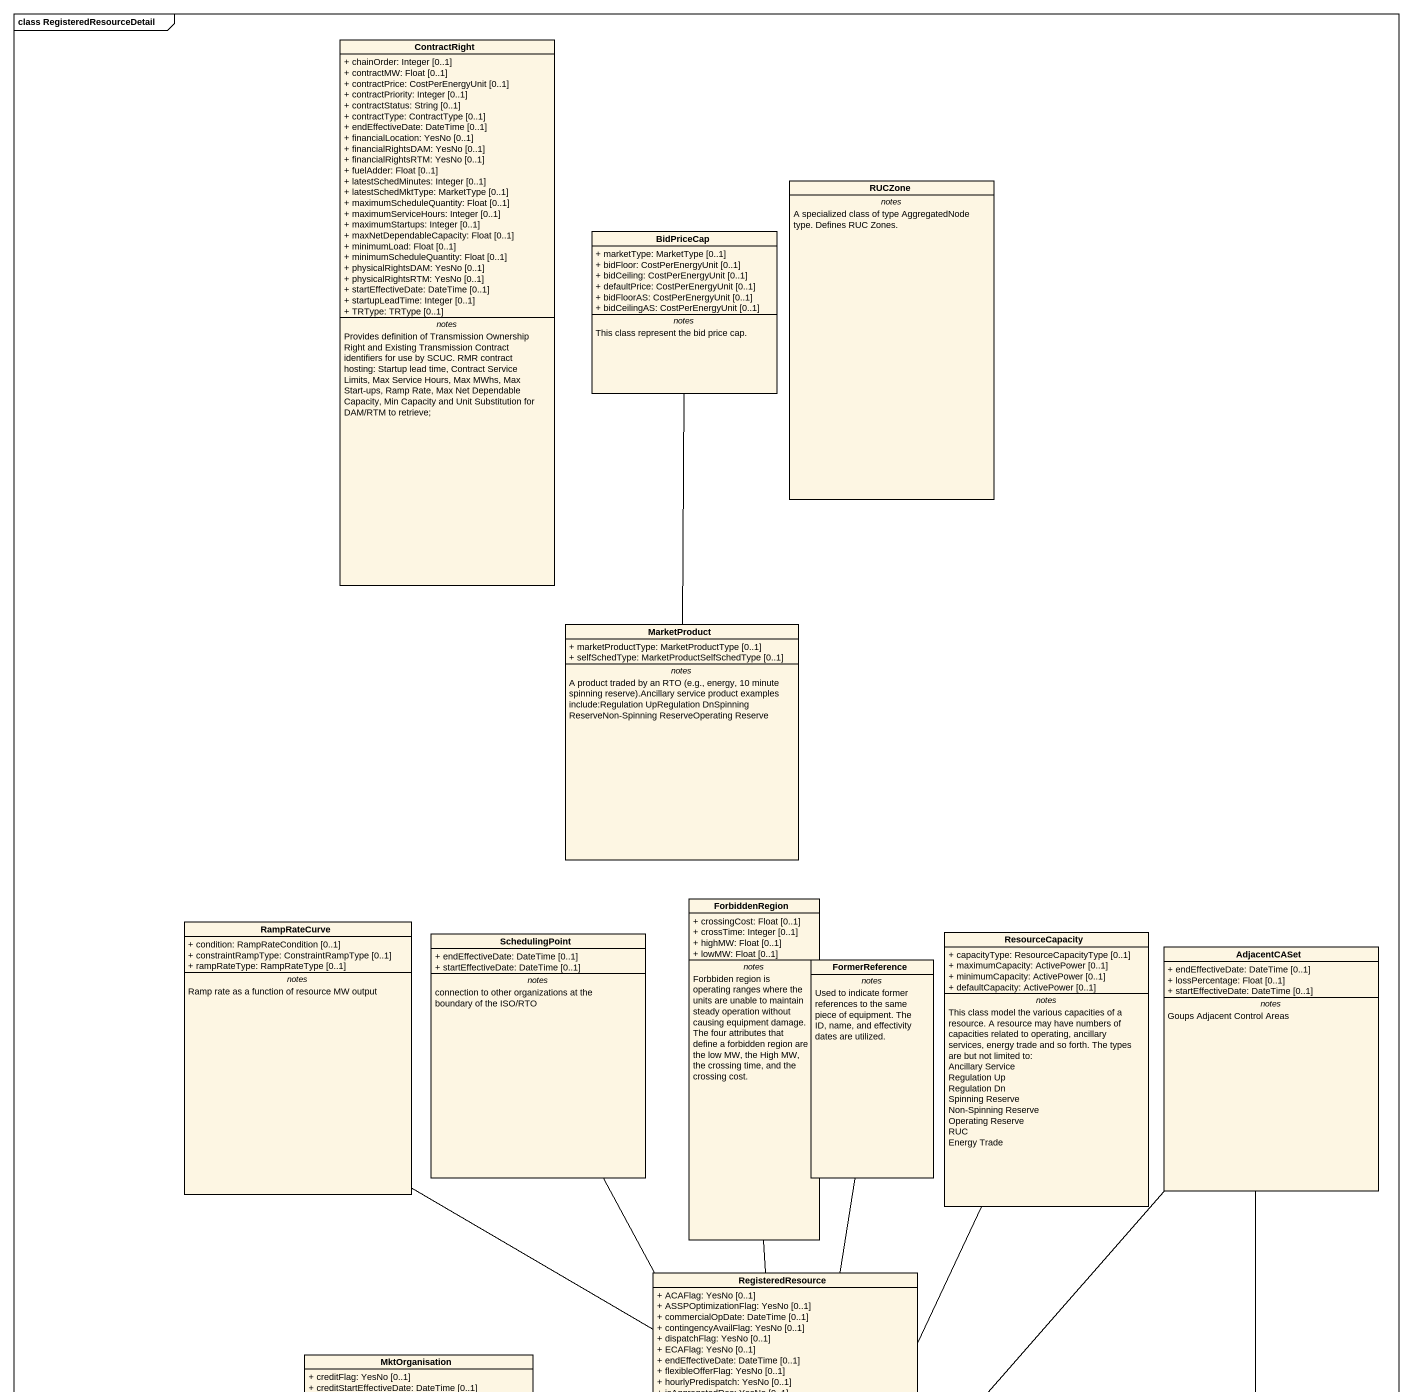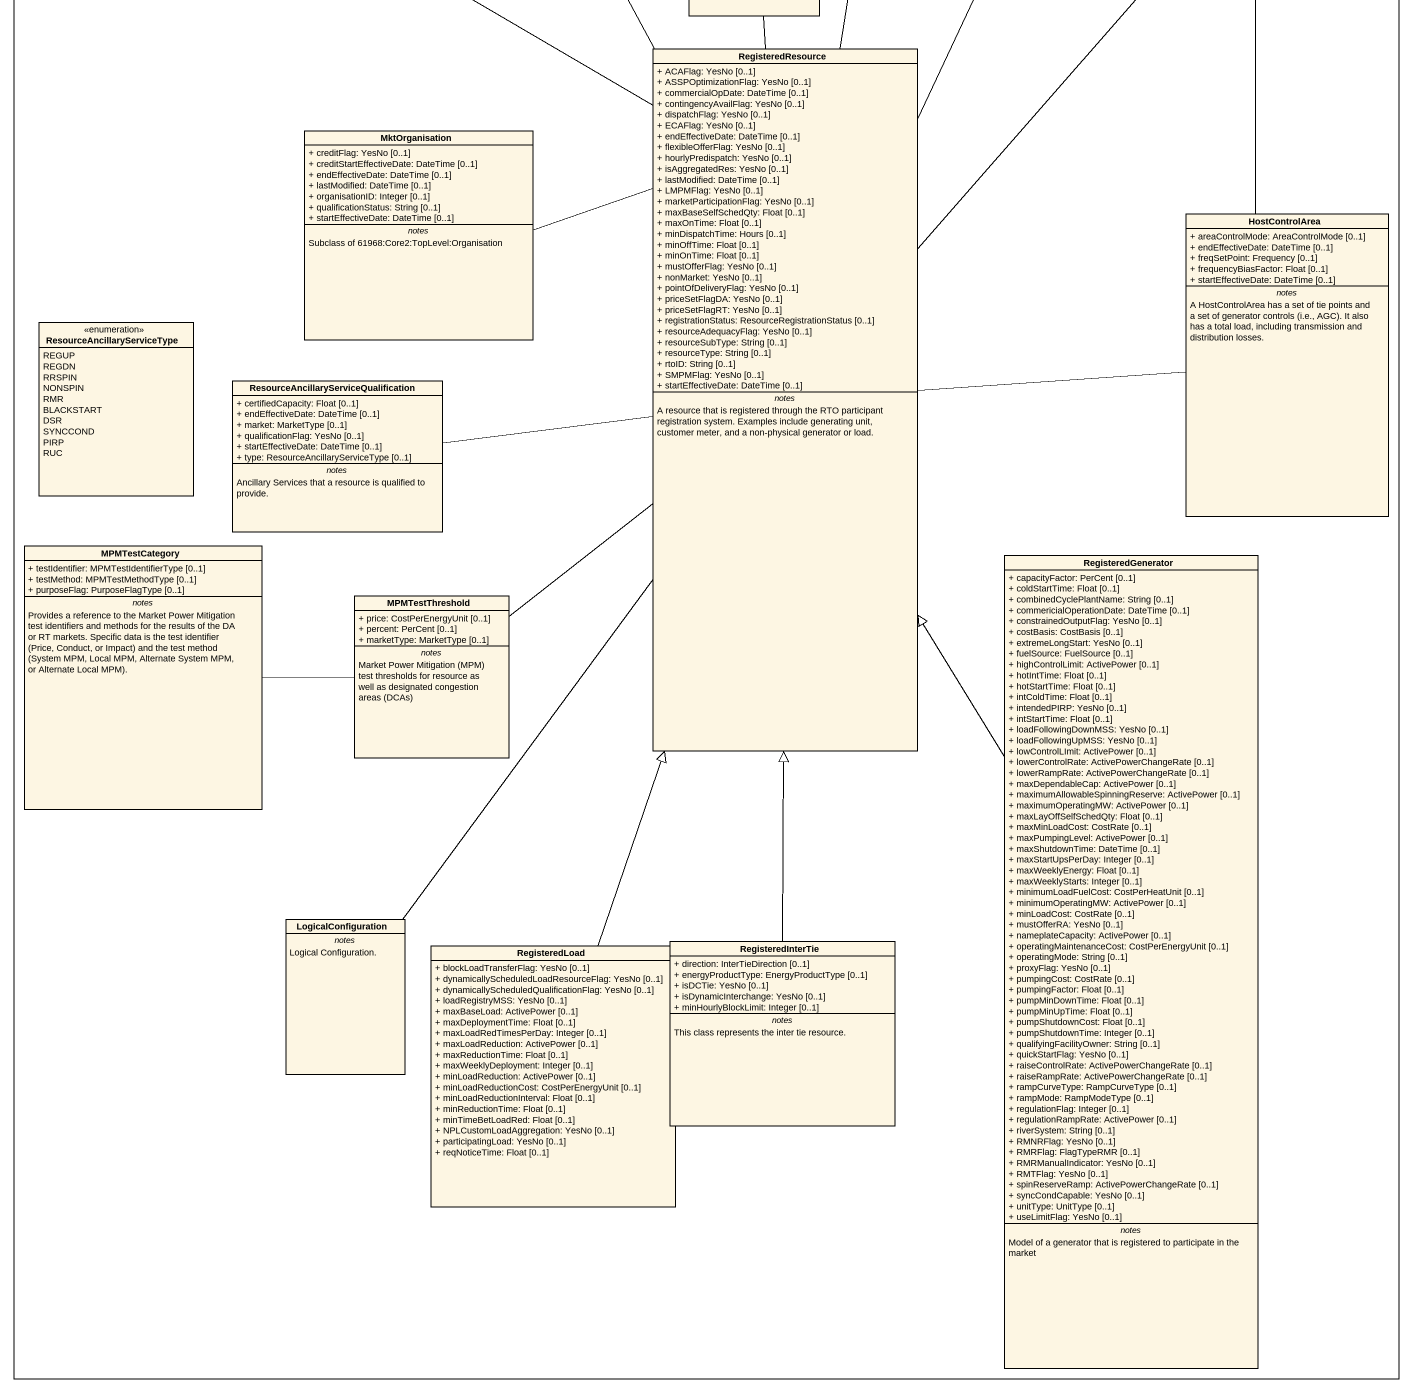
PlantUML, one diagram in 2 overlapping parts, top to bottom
@startuml
mainframe class RegisteredResourceDetail
hide circle
hide empty members
skinparam classAttributeIconSize 0
class ContractRight {
  + chainOrder: Integer [0..1]
  + contractMW: Float [0..1]
  + contractPrice: CostPerEnergyUnit [0..1]
  + contractPriority: Integer [0..1]
  + contractStatus: String [0..1]
  + contractType: ContractType [0..1]
  + endEffectiveDate: DateTime [0..1]
  + financialLocation: YesNo [0..1]
  + financialRightsDAM: YesNo [0..1]
  + financialRightsRTM: YesNo [0..1]
  + fuelAdder: Float [0..1]
  + latestSchedMinutes: Integer [0..1]
  + latestSchedMktType: MarketType [0..1]
  + maximumScheduleQuantity: Float [0..1]
  + maximumServiceHours: Integer [0..1]
  + maximumStartups: Integer [0..1]
  + maxNetDependableCapacity: Float [0..1]
  + minimumLoad: Float [0..1]
  + minimumScheduleQuantity: Float [0..1]
  + physicalRightsDAM: YesNo [0..1]
  + physicalRightsRTM: YesNo [0..1]
  + startEffectiveDate: DateTime [0..1]
  + startupLeadTime: Integer [0..1]
  + TRType: TRType [0..1]
  -- notes --
  Provides definition of Transmission Ownership Right and Existing Transmission Contract identifiers for use by SCUC. RMR contract hosting: Startup lead time, Contract Service Limits, Max Service Hours, Max MWhs, Max Start-ups, Ramp Rate, Max Net Dependable Capacity, Min Capacity and Unit Substitution for DAM/RTM to retrieve;
}
class RUCZone {
  -- notes --
  A specialized class of type AggregatedNode type. Defines RUC Zones.
}
class BidPriceCap {
  + marketType: MarketType [0..1]
  + bidFloor: CostPerEnergyUnit [0..1]
  + bidCeiling: CostPerEnergyUnit [0..1]
  + defaultPrice: CostPerEnergyUnit [0..1]
  + bidFloorAS: CostPerEnergyUnit [0..1]
  + bidCeilingAS: CostPerEnergyUnit [0..1]
  -- notes --
  This class represent the bid price cap.
}
class MarketProduct {
  + marketProductType: MarketProductType [0..1]
  + selfSchedType: MarketProductSelfSchedType [0..1]
  -- notes --
  {field} A product traded by an RTO (e.g., energy, 10 minute spinning reserve).Ancillary service product examples include:Regulation UpRegulation DnSpinning ReserveNon-Spinning ReserveOperating Reserve
}
class RampRateCurve {
  + condition: RampRateCondition [0..1]
  + constraintRampType: ConstraintRampType [0..1]
  + rampRateType: RampRateType [0..1]
  -- notes --
  Ramp rate as a function of resource MW output
}
class ForbiddenRegion {
  + crossingCost: Float [0..1]
  + crossTime: Integer [0..1]
  + highMW: Float [0..1]
  + lowMW: Float [0..1]
  -- notes --
  Forbbiden region is operating ranges where the units are unable to maintain steady operation without causing equipment damage. The four attributes that define a forbidden region are the low MW, the High MW, the crossing time, and the crossing cost.
}
class SchedulingPoint {
  + endEffectiveDate: DateTime [0..1]
  + startEffectiveDate: DateTime [0..1]
  -- notes --
  connection to other organizations at the boundary of the ISO/RTO
}
class FormerReference {
  -- notes --
  Used to indicate former references to the same piece of equipment. The ID, name, and effectivity dates are utilized.
}
class ResourceCapacity {
  + capacityType: ResourceCapacityType [0..1]
  + maximumCapacity: ActivePower [0..1]
  + minimumCapacity: ActivePower [0..1]
  + defaultCapacity: ActivePower [0..1]
  -- notes --
  This class model the various capacities of a resource. A resource may have numbers of capacities related to operating, ancillary services, energy trade and so forth. The types are but not limited to:
  Ancillary Service
  Regulation Up
  Regulation Dn
  Spinning Reserve
  Non-Spinning Reserve
  Operating Reserve
  RUC
  Energy Trade
}
class AdjacentCASet {
  + endEffectiveDate: DateTime [0..1]
  + lossPercentage: Float [0..1]
  + startEffectiveDate: DateTime [0..1]
  -- notes --
  Goups Adjacent Control Areas
}
class RegisteredResource {
  + ACAFlag: YesNo [0..1]
  + ASSPOptimizationFlag: YesNo [0..1]
  + commercialOpDate: DateTime [0..1]
  + contingencyAvailFlag: YesNo [0..1]
  + dispatchFlag: YesNo [0..1]
  + ECAFlag: YesNo [0..1]
  + endEffectiveDate: DateTime [0..1]
  + flexibleOfferFlag: YesNo [0..1]
  + hourlyPredispatch: YesNo [0..1]
  + isAggregatedRes: YesNo [0..1]
  + lastModified: DateTime [0..1]
  + LMPMFlag: YesNo [0..1]
  + marketParticipationFlag: YesNo [0..1]
  + maxBaseSelfSchedQty: Float [0..1]
  + maxOnTime: Float [0..1]
  + minDispatchTime: Hours [0..1]
  + minOffTime: Float [0..1]
  + minOnTime: Float [0..1]
  + mustOfferFlag: YesNo [0..1]
  + nonMarket: YesNo [0..1]
  + pointOfDeliveryFlag: YesNo [0..1]
  + priceSetFlagDA: YesNo [0..1]
  + priceSetFlagRT: YesNo [0..1]
  + registrationStatus: ResourceRegistrationStatus [0..1]
  + resourceAdequacyFlag: YesNo [0..1]
  + resourceSubType: String [0..1]
  + resourceType: String [0..1]
  + rtoID: String [0..1]
  + SMPMFlag: YesNo [0..1]
  + startEffectiveDate: DateTime [0..1]
  -- notes --
  A resource that is registered through the RTO participant registration system. Examples include generating unit, customer meter, and a non-physical generator or load.
}
class MktOrganisation {
  + creditFlag: YesNo [0..1]
  + creditStartEffectiveDate: DateTime [0..1]
  + endEffectiveDate: DateTime [0..1]
  + lastModified: DateTime [0..1]
  + organisationID: Integer [0..1]
  + qualificationStatus: String [0..1]
  + startEffectiveDate: DateTime [0..1]
  -- notes --
  Subclass of 61968:Core2:TopLevel:Organisation
}
class HostControlArea {
  + areaControlMode: AreaControlMode [0..1]
  + endEffectiveDate: DateTime [0..1]
  + freqSetPoint: Frequency [0..1]
  + frequencyBiasFactor: Float [0..1]
  + startEffectiveDate: DateTime [0..1]
  -- notes --
  {field} A HostControlArea has a set of tie points and a set of generator controls (i.e., AGC). It also has a total load, including transmission and distribution losses.
}
enum ResourceAncillaryServiceType {
  REGUP
  REGDN
  RRSPIN
  NONSPIN
  RMR
  BLACKSTART
  DSR
  SYNCCOND
  PIRP
  RUC
}
class "ResourceAncillaryServiceQualification" as ResourceAncillaryServiceQual {
  + certifiedCapacity: Float [0..1]
  + endEffectiveDate: DateTime [0..1]
  + market: MarketType [0..1]
  + qualificationFlag: YesNo [0..1]
  + startEffectiveDate: DateTime [0..1]
  + type: ResourceAncillaryServiceType [0..1]
  -- notes --
  Ancillary Services that a resource is qualified to provide.
}
class MPMTestCategory {
  + testIdentifier: MPMTestIdentifierType [0..1]
  + testMethod: MPMTestMethodType [0..1]
  + purposeFlag: PurposeFlagType [0..1]
  -- notes --
  {field} Provides a reference to the Market Power Mitigation test identifiers and methods for the results of the DA or RT markets. Specific data is the test identifier (Price, Conduct, or Impact) and the test method (System MPM, Local MPM, Alternate System MPM, or Alternate Local MPM).
}
class RegisteredGenerator {
  + capacityFactor: PerCent [0..1]
  + coldStartTime: Float [0..1]
  + combinedCyclePlantName: String [0..1]
  + commericialOperationDate: DateTime [0..1]
  + constrainedOutputFlag: YesNo [0..1]
  + costBasis: CostBasis [0..1]
  + extremeLongStart: YesNo [0..1]
  + fuelSource: FuelSource [0..1]
  + highControlLimit: ActivePower [0..1]
  + hotIntTime: Float [0..1]
  + hotStartTime: Float [0..1]
  + intColdTime: Float [0..1]
  + intendedPIRP: YesNo [0..1]
  + intStartTime: Float [0..1]
  + loadFollowingDownMSS: YesNo [0..1]
  + loadFollowingUpMSS: YesNo [0..1]
  + lowControlLImit: ActivePower [0..1]
  + lowerControlRate: ActivePowerChangeRate [0..1]
  + lowerRampRate: ActivePowerChangeRate [0..1]
  + maxDependableCap: ActivePower [0..1]
  + maximumAllowableSpinningReserve: ActivePower [0..1]
  + maximumOperatingMW: ActivePower [0..1]
  + maxLayOffSelfSchedQty: Float [0..1]
  + maxMinLoadCost: CostRate [0..1]
  + maxPumpingLevel: ActivePower [0..1]
  + maxShutdownTime: DateTime [0..1]
  + maxStartUpsPerDay: Integer [0..1]
  + maxWeeklyEnergy: Float [0..1]
  + maxWeeklyStarts: Integer [0..1]
  + minimumLoadFuelCost: CostPerHeatUnit [0..1]
  + minimumOperatingMW: ActivePower [0..1]
  + minLoadCost: CostRate [0..1]
  + mustOfferRA: YesNo [0..1]
  + nameplateCapacity: ActivePower [0..1]
  + operatingMaintenanceCost: CostPerEnergyUnit [0..1]
  + operatingMode: String [0..1]
  + proxyFlag: YesNo [0..1]
  + pumpingCost: CostRate [0..1]
  + pumpingFactor: Float [0..1]
  + pumpMinDownTime: Float [0..1]
  + pumpMinUpTime: Float [0..1]
  + pumpShutdownCost: Float [0..1]
  + pumpShutdownTime: Integer [0..1]
  + qualifyingFacilityOwner: String [0..1]
  + quickStartFlag: YesNo [0..1]
  + raiseControlRate: ActivePowerChangeRate [0..1]
  + raiseRampRate: ActivePowerChangeRate [0..1]
  + rampCurveType: RampCurveType [0..1]
  + rampMode: RampModeType [0..1]
  + regulationFlag: Integer [0..1]
  + regulationRampRate: ActivePower [0..1]
  + riverSystem: String [0..1]
  + RMNRFlag: YesNo [0..1]
  + RMRFlag: FlagTypeRMR [0..1]
  + RMRManualIndicator: YesNo [0..1]
  + RMTFlag: YesNo [0..1]
  + spinReserveRamp: ActivePowerChangeRate [0..1]
  + syncCondCapable: YesNo [0..1]
  + unitType: UnitType [0..1]
  + useLimitFlag: YesNo [0..1]
  -- notes --
  Model of a generator that is registered to participate in the market
}
class MPMTestThreshold {
  + price: CostPerEnergyUnit [0..1]
  + percent: PerCent [0..1]
  + marketType: MarketType [0..1]
  -- notes --
  {field} Market Power Mitigation (MPM) test thresholds for resource as well as designated congestion areas (DCAs)
}
class LogicalConfiguration {
  -- notes --
  Logical Configuration.
}
class RegisteredInterTie {
  + direction: InterTieDirection [0..1]
  + energyProductType: EnergyProductType [0..1]
  + isDCTie: YesNo [0..1]
  + isDynamicInterchange: YesNo [0..1]
  + minHourlyBlockLimit: Integer [0..1]
  -- notes --
  This class represents the inter tie resource.
}
class RegisteredLoad {
  + blockLoadTransferFlag: YesNo [0..1]
  + dynamicallyScheduledLoadResourceFlag: YesNo [0..1]
  + dynamicallyScheduledQualificationFlag: YesNo [0..1]
  + loadRegistryMSS: YesNo [0..1]
  + maxBaseLoad: ActivePower [0..1]
  + maxDeploymentTime: Float [0..1]
  + maxLoadRedTimesPerDay: Integer [0..1]
  + maxLoadReduction: ActivePower [0..1]
  + maxReductionTime: Float [0..1]
  + maxWeeklyDeployment: Integer [0..1]
  + minLoadReduction: ActivePower [0..1]
  + minLoadReductionCost: CostPerEnergyUnit [0..1]
  + minLoadReductionInterval: Float [0..1]
  + minReductionTime: Float [0..1]
  + minTimeBetLoadRed: Float [0..1]
  + NPLCustomLoadAggregation: YesNo [0..1]
  + participatingLoad: YesNo [0..1]
  + reqNoticeTime: Float [0..1]
}
MarketProduct -up- BidPriceCap
RegisteredResource -up- RampRateCurve
RegisteredResource -up- ForbiddenRegion
RegisteredResource -up- SchedulingPoint
RegisteredResource -up- FormerReference
RegisteredResource -up- ResourceCapacity
RegisteredResource -up- AdjacentCASet
RegisteredResource -left- MktOrganisation
RegisteredResource -left- ResourceAncillaryServiceQual
RegisteredResource -- LogicalConfiguration
HostControlArea -up- AdjacentCASet
HostControlArea -left- RegisteredResource
MPMTestCategory -right- MPMTestThreshold
RegisteredGenerator -up-|> RegisteredResource
MPMTestThreshold -up- RegisteredResource
RegisteredInterTie -up-|> RegisteredResource
RegisteredLoad -up-|> RegisteredResource
@enduml
